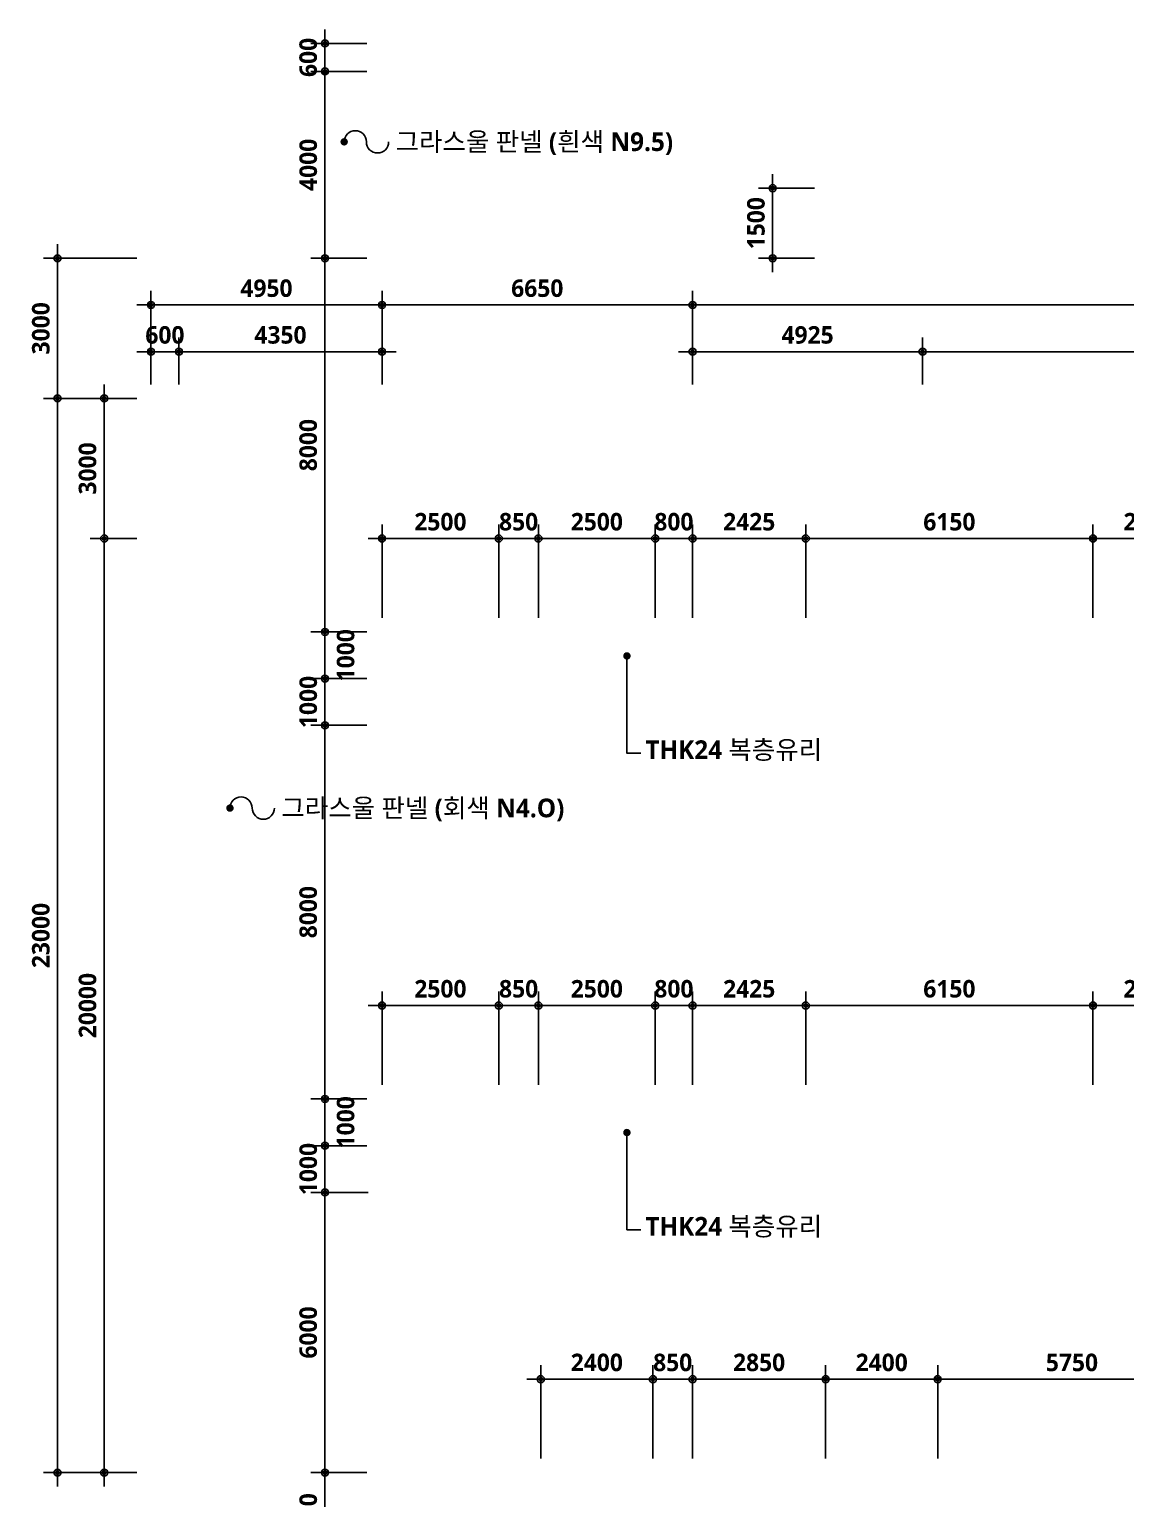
# Model space of a CAD drawing. Header units: millimetres. Extents: x 0 to 190005487, y 0 to 455456909.
# Drawn here: x 33190 to 56667, y 302219 to 333676 of the extents above; entities that cross this region are included whole.
import ezdxf

# ---------------------------------------------------------------- set-up
doc = ezdxf.new("R2010")
doc.units = ezdxf.units.MM
doc.header["$LTSCALE"] = 150
doc.header["$MEASUREMENT"] = 0
doc.header["$PDSIZE"] = -10
doc.layers.get('0').update_dxf_attribs({"linetype": 'CONTINUOUS'})
doc.layers.get('Defpoints').update_dxf_attribs({"color": 153, "linetype": 'CONTINUOUS'})
for name, color, linetype in [('A-ANNO-DIM', 4, 'CONTINUOUS'), ('A-ANNO-LEAD', 4, 'CONTINUOUS'), ('A-ANNO-TEXT1', 7, 'CONTINUOUS')]:
    doc.layers.add(name, color=color, linetype=linetype)
doc.styles.add('2020음성 1차', font='NanumGothicBold.ttf')
doc.styles.add('SH_대대리576', font='NanumGothicBold.ttf')
doc.dimstyles.new('SHP300내부', dxfattribs={"dimscale": 150, "dimtxt": 2.5, "dimasz": 1, "dimexe": 2, "dimexo": 2, "dimgap": 1, "dimtad": 1, "dimdec": 0, "dimzin": 0, "dimdsep": 46, "dimtxsty": 'SH_대대리576', "dimblk": 'DIMDOT', "dimcen": 0.09, "dimclrd": 256, "dimclre": 256, "dimclrt": 3, "dimadec": 0, "dimazin": 1, "dimtfac": 1, "dimtdec": 0, "dimtix": 1, "dimtmove": 2, "dimatfit": 0, "dimldrblk": 'DIMDOT', "dimfxl": 1, "dimtolj": 1, "dimtzin": 0, "dimlwd": -1, "dimlwe": -1, "dimarcsym": 0})

# ---------------------------------------------------------------- blocks, each defined once
blk = doc.blocks.new('DIMDOT')
at = {"color": 0}
blk.add_line((-2, 0), (2, 0), dxfattribs=at)
for radius in [0.5, 0.25]:
    blk.add_circle((0, 0), radius, dxfattribs=at)
blk = doc.blocks.new('*D4663')
at = {"layer": 'A-ANNO-DIM'}
for p, q in [((40420, 320776), (39220, 320776)), ((39520, 320626), (39520, 319926)), ((40420, 319776), (39220, 319776))]:
    blk.add_line(p, q, dxfattribs=at)
at = {"layer": 'Defpoints', "color": 0}
for p in [(40720, 320776), (39520, 319776), (40720, 319776)]:
    blk.add_point(p, dxfattribs=at)
at = {"layer": 'A-ANNO-DIM', "linetype": 'ByBlock', "xscale": 150, "yscale": 150, "zscale": 150}
for p, rotation in [((39520, 320776), 90), ((39520, 319776), 270)]:
    blk.add_blockref('DIMDOT', p, dxfattribs=dict(at, rotation=rotation))
at = {"layer": 'A-ANNO-DIM', "color": 3, "insert": (39964, 320276), "char_height": 375, "attachment_point": 5, "rotation": 90, "style": 'SH_대대리576'}
blk.add_mtext('\\A1;1000', dxfattribs=at)
blk = doc.blocks.new('*D4668')
at = {"layer": 'A-ANNO-DIM'}
for p, q in [((39520, 319926), (39520, 320076)), ((40420, 319776), (39220, 319776)), ((39520, 318776), (39520, 319776)), ((40420, 318776), (39220, 318776)), ((39520, 318626), (39520, 318476))]:
    blk.add_line(p, q, dxfattribs=at)
at = {"layer": 'Defpoints', "color": 0}
for p in [(39520, 319776), (40720, 319776), (40720, 318776)]:
    blk.add_point(p, dxfattribs=at)
at = {"layer": 'A-ANNO-DIM', "linetype": 'ByBlock', "xscale": 150, "yscale": 150, "zscale": 150}
for p, rotation in [((39520, 319776), 270), ((39520, 318776), 90)]:
    blk.add_blockref('DIMDOT', p, dxfattribs=dict(at, rotation=rotation))
at = {"layer": 'A-ANNO-DIM', "color": 3, "insert": (39164, 319276), "char_height": 375, "attachment_point": 5, "rotation": 90, "style": 'SH_대대리576'}
blk.add_mtext('\\A1;1000', dxfattribs=at)
blk = doc.blocks.new('*D4669')
at = {"layer": 'A-ANNO-DIM'}
for p, q in [((40420, 318776), (39220, 318776)), ((39520, 318626), (39520, 310926)), ((40420, 310776), (39220, 310776))]:
    blk.add_line(p, q, dxfattribs=at)
at = {"layer": 'Defpoints', "color": 0}
for p in [(40720, 318776), (39520, 310776), (40720, 310776)]:
    blk.add_point(p, dxfattribs=at)
at = {"layer": 'A-ANNO-DIM', "linetype": 'ByBlock', "xscale": 150, "yscale": 150, "zscale": 150}
for p, rotation in [((39520, 318776), 90), ((39520, 310776), 270)]:
    blk.add_blockref('DIMDOT', p, dxfattribs=dict(at, rotation=rotation))
at = {"layer": 'A-ANNO-DIM', "color": 3, "insert": (39163, 314776), "char_height": 375, "attachment_point": 5, "rotation": 90, "style": 'SH_대대리576'}
blk.add_mtext('\\A1;8000', dxfattribs=at)
blk = doc.blocks.new('*D4670')
at = {"layer": 'A-ANNO-DIM'}
for p, q in [((40420, 310776), (39220, 310776)), ((39520, 309926), (39520, 310626)), ((40420, 309776), (39220, 309776))]:
    blk.add_line(p, q, dxfattribs=at)
at = {"layer": 'Defpoints', "color": 0}
for p in [(39520, 310776), (40720, 310776), (40720, 309776)]:
    blk.add_point(p, dxfattribs=at)
at = {"layer": 'A-ANNO-DIM', "linetype": 'ByBlock', "xscale": 150, "yscale": 150, "zscale": 150}
for p, rotation in [((39520, 310776), 90), ((39520, 309776), 270)]:
    blk.add_blockref('DIMDOT', p, dxfattribs=dict(at, rotation=rotation))
at = {"layer": 'A-ANNO-DIM', "color": 3, "insert": (39964, 310276), "char_height": 375, "attachment_point": 5, "rotation": 90, "style": 'SH_대대리576'}
blk.add_mtext('\\A1;1000', dxfattribs=at)
blk = doc.blocks.new('*D4671')
at = {"layer": 'A-ANNO-DIM'}
for p, q in [((40443, 308776), (39220, 308776)), ((39520, 308626), (39520, 302926)), ((40420, 302776), (39220, 302776))]:
    blk.add_line(p, q, dxfattribs=at)
at = {"layer": 'Defpoints', "color": 0}
for p in [(40743, 308776), (39520, 302776), (40720, 302776)]:
    blk.add_point(p, dxfattribs=at)
at = {"layer": 'A-ANNO-DIM', "linetype": 'ByBlock', "xscale": 150, "yscale": 150, "zscale": 150}
for p, rotation in [((39520, 308776), 90), ((39520, 302776), 270)]:
    blk.add_blockref('DIMDOT', p, dxfattribs=dict(at, rotation=rotation))
at = {"layer": 'A-ANNO-DIM', "color": 3, "insert": (39163, 305776), "char_height": 375, "attachment_point": 5, "rotation": 90, "style": 'SH_대대리576'}
blk.add_mtext('\\A1;6000', dxfattribs=at)
blk = doc.blocks.new('*D4674')
at = {"layer": 'A-ANNO-DIM'}
for p, q in [((40420, 302776), (39220, 302776)), ((39520, 300926), (39520, 302626)), ((40420, 300776), (39220, 300776))]:
    blk.add_line(p, q, dxfattribs=at)
at = {"layer": 'Defpoints', "color": 0}
for p in [(39520, 302776), (40720, 302776), (40720, 300776)]:
    blk.add_point(p, dxfattribs=at)
at = {"layer": 'A-ANNO-DIM', "linetype": 'ByBlock', "xscale": 150, "yscale": 150, "zscale": 150}
for p, rotation in [((39520, 302776), 90), ((39520, 300776), 270)]:
    blk.add_blockref('DIMDOT', p, dxfattribs=dict(at, rotation=rotation))
at = {"layer": 'A-ANNO-DIM', "color": 3, "insert": (39164, 301776), "char_height": 375, "attachment_point": 5, "rotation": 90, "style": 'SH_대대리576'}
blk.add_mtext('\\A1;2000', dxfattribs=at)
blk = doc.blocks.new('*D4680')
at = {"layer": 'A-ANNO-DIM'}
for p, q in [((40420, 328776), (39220, 328776)), ((39520, 320926), (39520, 328626)), ((40420, 320776), (39220, 320776))]:
    blk.add_line(p, q, dxfattribs=at)
at = {"layer": 'Defpoints', "color": 0}
for p in [(39520, 328776), (40720, 328776), (40720, 320776)]:
    blk.add_point(p, dxfattribs=at)
at = {"layer": 'A-ANNO-DIM', "linetype": 'ByBlock', "xscale": 150, "yscale": 150, "zscale": 150}
for p, rotation in [((39520, 328776), 90), ((39520, 320776), 270)]:
    blk.add_blockref('DIMDOT', p, dxfattribs=dict(at, rotation=rotation))
at = {"layer": 'A-ANNO-DIM', "color": 3, "insert": (39163, 324776), "char_height": 375, "attachment_point": 5, "rotation": 90, "style": 'SH_대대리576'}
blk.add_mtext('\\A1;8000', dxfattribs=at)
blk = doc.blocks.new('*D4681')
at = {"layer": 'A-ANNO-DIM'}
for p, q in [((40743, 321076), (40743, 323076)), ((43243, 321076), (43243, 323076)), ((40893, 322776), (43093, 322776))]:
    blk.add_line(p, q, dxfattribs=at)
at = {"layer": 'Defpoints', "color": 0}
for p in [(43243, 322776), (40743, 320776), (43243, 320776)]:
    blk.add_point(p, dxfattribs=at)
at = {"layer": 'A-ANNO-DIM', "linetype": 'ByBlock', "xscale": 150, "yscale": 150, "zscale": 150, "rotation": 180}
blk.add_blockref('DIMDOT', (40743, 322776), dxfattribs=at)
at = {"layer": 'A-ANNO-DIM', "linetype": 'ByBlock', "xscale": 150, "yscale": 150, "zscale": 150}
blk.add_blockref('DIMDOT', (43243, 322776), dxfattribs=at)
at = {"layer": 'A-ANNO-DIM', "color": 3, "insert": (41993, 323133), "char_height": 375, "attachment_point": 5, "style": 'SH_대대리576'}
blk.add_mtext('\\A1;2500', dxfattribs=at)
blk = doc.blocks.new('*D4686')
at = {"layer": 'A-ANNO-DIM'}
for p, q in [((55968, 321076), (55968, 323076)), ((58393, 321076), (58393, 323076)), ((58243, 322776), (56118, 322776))]:
    blk.add_line(p, q, dxfattribs=at)
at = {"layer": 'Defpoints', "color": 0}
for p in [(55968, 322776), (55968, 320776), (58393, 320776)]:
    blk.add_point(p, dxfattribs=at)
at = {"layer": 'A-ANNO-DIM', "linetype": 'ByBlock', "xscale": 150, "yscale": 150, "zscale": 150, "rotation": 180}
blk.add_blockref('DIMDOT', (55968, 322776), dxfattribs=at)
at = {"layer": 'A-ANNO-DIM', "linetype": 'ByBlock', "xscale": 150, "yscale": 150, "zscale": 150}
blk.add_blockref('DIMDOT', (58393, 322776), dxfattribs=at)
at = {"layer": 'A-ANNO-DIM', "color": 3, "insert": (57181, 323133), "char_height": 375, "attachment_point": 5, "style": 'SH_대대리576'}
blk.add_mtext('\\A1;2425', dxfattribs=at)
blk = doc.blocks.new('*D4713')
at = {"layer": 'A-ANNO-DIM'}
for p, q in [((43243, 321076), (43243, 323076)), ((44093, 321076), (44093, 323076)), ((43093, 322776), (42943, 322776)), ((44093, 322776), (43243, 322776)), ((44243, 322776), (44393, 322776))]:
    blk.add_line(p, q, dxfattribs=at)
at = {"layer": 'Defpoints', "color": 0}
for p in [(43243, 322776), (43243, 320776), (44093, 320776)]:
    blk.add_point(p, dxfattribs=at)
at = {"layer": 'A-ANNO-DIM', "linetype": 'ByBlock', "xscale": 150, "yscale": 150, "zscale": 150}
blk.add_blockref('DIMDOT', (43243, 322776), dxfattribs=at)
at = {"layer": 'A-ANNO-DIM', "linetype": 'ByBlock', "xscale": 150, "yscale": 150, "zscale": 150, "rotation": 180}
blk.add_blockref('DIMDOT', (44093, 322776), dxfattribs=at)
at = {"layer": 'A-ANNO-DIM', "color": 3, "insert": (43668, 323133), "char_height": 375, "attachment_point": 5, "style": 'SH_대대리576'}
blk.add_mtext('\\A1;850', dxfattribs=at)
blk = doc.blocks.new('*D4714')
at = {"layer": 'A-ANNO-DIM'}
for p, q in [((44093, 321076), (44093, 323076)), ((46593, 321076), (46593, 323076)), ((44243, 322776), (46443, 322776))]:
    blk.add_line(p, q, dxfattribs=at)
at = {"layer": 'Defpoints', "color": 0}
for p in [(46593, 322776), (44093, 320776), (46593, 320776)]:
    blk.add_point(p, dxfattribs=at)
at = {"layer": 'A-ANNO-DIM', "linetype": 'ByBlock', "xscale": 150, "yscale": 150, "zscale": 150, "rotation": 180}
blk.add_blockref('DIMDOT', (44093, 322776), dxfattribs=at)
at = {"layer": 'A-ANNO-DIM', "linetype": 'ByBlock', "xscale": 150, "yscale": 150, "zscale": 150}
blk.add_blockref('DIMDOT', (46593, 322776), dxfattribs=at)
at = {"layer": 'A-ANNO-DIM', "color": 3, "insert": (45343, 323133), "char_height": 375, "attachment_point": 5, "style": 'SH_대대리576'}
blk.add_mtext('\\A1;2500', dxfattribs=at)
blk = doc.blocks.new('*D4715')
at = {"layer": 'A-ANNO-DIM'}
for p, q in [((46593, 321076), (46593, 323076)), ((47393, 321076), (47393, 323076)), ((46443, 322776), (46293, 322776)), ((47393, 322776), (46593, 322776)), ((47543, 322776), (47693, 322776))]:
    blk.add_line(p, q, dxfattribs=at)
at = {"layer": 'Defpoints', "color": 0}
for p in [(46593, 322776), (46593, 320776), (47393, 320776)]:
    blk.add_point(p, dxfattribs=at)
at = {"layer": 'A-ANNO-DIM', "linetype": 'ByBlock', "xscale": 150, "yscale": 150, "zscale": 150}
blk.add_blockref('DIMDOT', (46593, 322776), dxfattribs=at)
at = {"layer": 'A-ANNO-DIM', "linetype": 'ByBlock', "xscale": 150, "yscale": 150, "zscale": 150, "rotation": 180}
blk.add_blockref('DIMDOT', (47393, 322776), dxfattribs=at)
at = {"layer": 'A-ANNO-DIM', "color": 3, "insert": (46993, 323133), "char_height": 375, "attachment_point": 5, "style": 'SH_대대리576'}
blk.add_mtext('\\A1;800', dxfattribs=at)
blk = doc.blocks.new('*D4716')
at = {"layer": 'A-ANNO-DIM'}
for p, q in [((49818, 321076), (49818, 323076)), ((55968, 321076), (55968, 323076)), ((49968, 322776), (55818, 322776))]:
    blk.add_line(p, q, dxfattribs=at)
at = {"layer": 'Defpoints', "color": 0}
for p in [(55968, 322776), (49818, 320776), (55968, 320776)]:
    blk.add_point(p, dxfattribs=at)
at = {"layer": 'A-ANNO-DIM', "linetype": 'ByBlock', "xscale": 150, "yscale": 150, "zscale": 150, "rotation": 180}
blk.add_blockref('DIMDOT', (49818, 322776), dxfattribs=at)
at = {"layer": 'A-ANNO-DIM', "linetype": 'ByBlock', "xscale": 150, "yscale": 150, "zscale": 150}
blk.add_blockref('DIMDOT', (55968, 322776), dxfattribs=at)
at = {"layer": 'A-ANNO-DIM', "color": 3, "insert": (52893, 323133), "char_height": 375, "attachment_point": 5, "style": 'SH_대대리576'}
blk.add_mtext('\\A1;6150', dxfattribs=at)
blk = doc.blocks.new('*D4717')
at = {"layer": 'A-ANNO-DIM'}
for p, q in [((47393, 321076), (47393, 323076)), ((49818, 321076), (49818, 323076)), ((47543, 322776), (49668, 322776))]:
    blk.add_line(p, q, dxfattribs=at)
at = {"layer": 'Defpoints', "color": 0}
for p in [(49818, 322776), (47393, 320776), (49818, 320776)]:
    blk.add_point(p, dxfattribs=at)
at = {"layer": 'A-ANNO-DIM', "linetype": 'ByBlock', "xscale": 150, "yscale": 150, "zscale": 150, "rotation": 180}
blk.add_blockref('DIMDOT', (47393, 322776), dxfattribs=at)
at = {"layer": 'A-ANNO-DIM', "linetype": 'ByBlock', "xscale": 150, "yscale": 150, "zscale": 150}
blk.add_blockref('DIMDOT', (49818, 322776), dxfattribs=at)
at = {"layer": 'A-ANNO-DIM', "color": 3, "insert": (48606, 323133), "char_height": 375, "attachment_point": 5, "style": 'SH_대대리576'}
blk.add_mtext('\\A1;2425', dxfattribs=at)
blk = doc.blocks.new('*D4760')
at = {"layer": 'A-ANNO-DIM'}
for p, q in [((40743, 311076), (40743, 313076)), ((43243, 311076), (43243, 313076)), ((40893, 312776), (43093, 312776))]:
    blk.add_line(p, q, dxfattribs=at)
at = {"layer": 'Defpoints', "color": 0}
for p in [(43243, 312776), (40743, 310776), (43243, 310776)]:
    blk.add_point(p, dxfattribs=at)
at = {"layer": 'A-ANNO-DIM', "linetype": 'ByBlock', "xscale": 150, "yscale": 150, "zscale": 150, "rotation": 180}
blk.add_blockref('DIMDOT', (40743, 312776), dxfattribs=at)
at = {"layer": 'A-ANNO-DIM', "linetype": 'ByBlock', "xscale": 150, "yscale": 150, "zscale": 150}
blk.add_blockref('DIMDOT', (43243, 312776), dxfattribs=at)
at = {"layer": 'A-ANNO-DIM', "color": 3, "insert": (41993, 313133), "char_height": 375, "attachment_point": 5, "style": 'SH_대대리576'}
blk.add_mtext('\\A1;2500', dxfattribs=at)
blk = doc.blocks.new('*D4763')
at = {"layer": 'A-ANNO-DIM'}
for p, q in [((43243, 311076), (43243, 313076)), ((44093, 311076), (44093, 313076)), ((43093, 312776), (42943, 312776)), ((44093, 312776), (43243, 312776)), ((44243, 312776), (44393, 312776))]:
    blk.add_line(p, q, dxfattribs=at)
at = {"layer": 'Defpoints', "color": 0}
for p in [(43243, 312776), (43243, 310776), (44093, 310776)]:
    blk.add_point(p, dxfattribs=at)
at = {"layer": 'A-ANNO-DIM', "linetype": 'ByBlock', "xscale": 150, "yscale": 150, "zscale": 150}
blk.add_blockref('DIMDOT', (43243, 312776), dxfattribs=at)
at = {"layer": 'A-ANNO-DIM', "linetype": 'ByBlock', "xscale": 150, "yscale": 150, "zscale": 150, "rotation": 180}
blk.add_blockref('DIMDOT', (44093, 312776), dxfattribs=at)
at = {"layer": 'A-ANNO-DIM', "color": 3, "insert": (43668, 313133), "char_height": 375, "attachment_point": 5, "style": 'SH_대대리576'}
blk.add_mtext('\\A1;850', dxfattribs=at)
blk = doc.blocks.new('*D4765')
at = {"layer": 'A-ANNO-DIM'}
for p, q in [((44093, 311076), (44093, 313076)), ((46593, 311076), (46593, 313076)), ((44243, 312776), (46443, 312776))]:
    blk.add_line(p, q, dxfattribs=at)
at = {"layer": 'Defpoints', "color": 0}
for p in [(46593, 312776), (44093, 310776), (46593, 310776)]:
    blk.add_point(p, dxfattribs=at)
at = {"layer": 'A-ANNO-DIM', "linetype": 'ByBlock', "xscale": 150, "yscale": 150, "zscale": 150, "rotation": 180}
blk.add_blockref('DIMDOT', (44093, 312776), dxfattribs=at)
at = {"layer": 'A-ANNO-DIM', "linetype": 'ByBlock', "xscale": 150, "yscale": 150, "zscale": 150}
blk.add_blockref('DIMDOT', (46593, 312776), dxfattribs=at)
at = {"layer": 'A-ANNO-DIM', "color": 3, "insert": (45343, 313133), "char_height": 375, "attachment_point": 5, "style": 'SH_대대리576'}
blk.add_mtext('\\A1;2500', dxfattribs=at)
blk = doc.blocks.new('*D4766')
at = {"layer": 'A-ANNO-DIM'}
for p, q in [((46593, 311076), (46593, 313076)), ((47393, 311076), (47393, 313076)), ((46443, 312776), (46293, 312776)), ((47393, 312776), (46593, 312776)), ((47543, 312776), (47693, 312776))]:
    blk.add_line(p, q, dxfattribs=at)
at = {"layer": 'Defpoints', "color": 0}
for p in [(46593, 312776), (46593, 310776), (47393, 310776)]:
    blk.add_point(p, dxfattribs=at)
at = {"layer": 'A-ANNO-DIM', "linetype": 'ByBlock', "xscale": 150, "yscale": 150, "zscale": 150}
blk.add_blockref('DIMDOT', (46593, 312776), dxfattribs=at)
at = {"layer": 'A-ANNO-DIM', "linetype": 'ByBlock', "xscale": 150, "yscale": 150, "zscale": 150, "rotation": 180}
blk.add_blockref('DIMDOT', (47393, 312776), dxfattribs=at)
at = {"layer": 'A-ANNO-DIM', "color": 3, "insert": (46993, 313133), "char_height": 375, "attachment_point": 5, "style": 'SH_대대리576'}
blk.add_mtext('\\A1;800', dxfattribs=at)
blk = doc.blocks.new('*D4767')
at = {"layer": 'A-ANNO-DIM'}
for p, q in [((47393, 311076), (47393, 313076)), ((49818, 311076), (49818, 313076)), ((47543, 312776), (49668, 312776))]:
    blk.add_line(p, q, dxfattribs=at)
at = {"layer": 'Defpoints', "color": 0}
for p in [(49818, 312776), (47393, 310776), (49818, 310776)]:
    blk.add_point(p, dxfattribs=at)
at = {"layer": 'A-ANNO-DIM', "linetype": 'ByBlock', "xscale": 150, "yscale": 150, "zscale": 150, "rotation": 180}
blk.add_blockref('DIMDOT', (47393, 312776), dxfattribs=at)
at = {"layer": 'A-ANNO-DIM', "linetype": 'ByBlock', "xscale": 150, "yscale": 150, "zscale": 150}
blk.add_blockref('DIMDOT', (49818, 312776), dxfattribs=at)
at = {"layer": 'A-ANNO-DIM', "color": 3, "insert": (48606, 313133), "char_height": 375, "attachment_point": 5, "style": 'SH_대대리576'}
blk.add_mtext('\\A1;2425', dxfattribs=at)
blk = doc.blocks.new('*D4768')
at = {"layer": 'A-ANNO-DIM'}
for p, q in [((49818, 311076), (49818, 313076)), ((55968, 311076), (55968, 313076)), ((55818, 312776), (49968, 312776))]:
    blk.add_line(p, q, dxfattribs=at)
at = {"layer": 'Defpoints', "color": 0}
for p in [(49818, 312776), (49818, 310776), (55968, 310776)]:
    blk.add_point(p, dxfattribs=at)
at = {"layer": 'A-ANNO-DIM', "linetype": 'ByBlock', "xscale": 150, "yscale": 150, "zscale": 150, "rotation": 180}
blk.add_blockref('DIMDOT', (49818, 312776), dxfattribs=at)
at = {"layer": 'A-ANNO-DIM', "linetype": 'ByBlock', "xscale": 150, "yscale": 150, "zscale": 150}
blk.add_blockref('DIMDOT', (55968, 312776), dxfattribs=at)
at = {"layer": 'A-ANNO-DIM', "color": 3, "insert": (52893, 313133), "char_height": 375, "attachment_point": 5, "style": 'SH_대대리576'}
blk.add_mtext('\\A1;6150', dxfattribs=at)
blk = doc.blocks.new('*D4769')
at = {"layer": 'A-ANNO-DIM'}
for p, q in [((55968, 311076), (55968, 313076)), ((58393, 311076), (58393, 313076)), ((56118, 312776), (58243, 312776))]:
    blk.add_line(p, q, dxfattribs=at)
at = {"layer": 'Defpoints', "color": 0}
for p in [(58393, 312776), (55968, 310776), (58393, 310776)]:
    blk.add_point(p, dxfattribs=at)
at = {"layer": 'A-ANNO-DIM', "linetype": 'ByBlock', "xscale": 150, "yscale": 150, "zscale": 150, "rotation": 180}
blk.add_blockref('DIMDOT', (55968, 312776), dxfattribs=at)
at = {"layer": 'A-ANNO-DIM', "linetype": 'ByBlock', "xscale": 150, "yscale": 150, "zscale": 150}
blk.add_blockref('DIMDOT', (58393, 312776), dxfattribs=at)
at = {"layer": 'A-ANNO-DIM', "color": 3, "insert": (57181, 313133), "char_height": 375, "attachment_point": 5, "style": 'SH_대대리576'}
blk.add_mtext('\\A1;2425', dxfattribs=at)
blk = doc.blocks.new('*D4786')
at = {"layer": 'A-ANNO-DIM'}
for p, q in [((44143, 303076), (44143, 305076)), ((46543, 303076), (46543, 305076)), ((44293, 304776), (46393, 304776))]:
    blk.add_line(p, q, dxfattribs=at)
at = {"layer": 'Defpoints', "color": 0}
for p in [(46543, 304776), (44143, 302776), (46543, 302776)]:
    blk.add_point(p, dxfattribs=at)
at = {"layer": 'A-ANNO-DIM', "linetype": 'ByBlock', "xscale": 150, "yscale": 150, "zscale": 150, "rotation": 180}
blk.add_blockref('DIMDOT', (44143, 304776), dxfattribs=at)
at = {"layer": 'A-ANNO-DIM', "linetype": 'ByBlock', "xscale": 150, "yscale": 150, "zscale": 150}
blk.add_blockref('DIMDOT', (46543, 304776), dxfattribs=at)
at = {"layer": 'A-ANNO-DIM', "color": 3, "insert": (45343, 305133), "char_height": 375, "attachment_point": 5, "style": 'SH_대대리576'}
blk.add_mtext('\\A1;2400', dxfattribs=at)
blk = doc.blocks.new('*D4787')
at = {"layer": 'A-ANNO-DIM'}
for p, q in [((46543, 303076), (46543, 305076)), ((47393, 303076), (47393, 305076)), ((46393, 304776), (46243, 304776)), ((47393, 304776), (46543, 304776)), ((47543, 304776), (47693, 304776))]:
    blk.add_line(p, q, dxfattribs=at)
at = {"layer": 'Defpoints', "color": 0}
for p in [(46543, 304776), (46543, 302776), (47393, 302776)]:
    blk.add_point(p, dxfattribs=at)
at = {"layer": 'A-ANNO-DIM', "linetype": 'ByBlock', "xscale": 150, "yscale": 150, "zscale": 150}
blk.add_blockref('DIMDOT', (46543, 304776), dxfattribs=at)
at = {"layer": 'A-ANNO-DIM', "linetype": 'ByBlock', "xscale": 150, "yscale": 150, "zscale": 150, "rotation": 180}
blk.add_blockref('DIMDOT', (47393, 304776), dxfattribs=at)
at = {"layer": 'A-ANNO-DIM', "color": 3, "insert": (46968, 305133), "char_height": 375, "attachment_point": 5, "style": 'SH_대대리576'}
blk.add_mtext('\\A1;850', dxfattribs=at)
blk = doc.blocks.new('*D4788')
at = {"layer": 'A-ANNO-DIM'}
for p, q in [((47393, 303076), (47393, 305076)), ((50243, 303076), (50243, 305076)), ((47543, 304776), (50093, 304776))]:
    blk.add_line(p, q, dxfattribs=at)
at = {"layer": 'Defpoints', "color": 0}
for p in [(50243, 304776), (47393, 302776), (50243, 302776)]:
    blk.add_point(p, dxfattribs=at)
at = {"layer": 'A-ANNO-DIM', "linetype": 'ByBlock', "xscale": 150, "yscale": 150, "zscale": 150, "rotation": 180}
blk.add_blockref('DIMDOT', (47393, 304776), dxfattribs=at)
at = {"layer": 'A-ANNO-DIM', "linetype": 'ByBlock', "xscale": 150, "yscale": 150, "zscale": 150}
blk.add_blockref('DIMDOT', (50243, 304776), dxfattribs=at)
at = {"layer": 'A-ANNO-DIM', "color": 3, "insert": (48818, 305133), "char_height": 375, "attachment_point": 5, "style": 'SH_대대리576'}
blk.add_mtext('\\A1;2850', dxfattribs=at)
blk = doc.blocks.new('*D4789')
at = {"layer": 'A-ANNO-DIM'}
for p, q in [((50243, 303076), (50243, 305076)), ((52643, 303076), (52643, 305076)), ((52493, 304776), (50393, 304776))]:
    blk.add_line(p, q, dxfattribs=at)
at = {"layer": 'Defpoints', "color": 0}
for p in [(50243, 304776), (50243, 302776), (52643, 302776)]:
    blk.add_point(p, dxfattribs=at)
at = {"layer": 'A-ANNO-DIM', "linetype": 'ByBlock', "xscale": 150, "yscale": 150, "zscale": 150, "rotation": 180}
blk.add_blockref('DIMDOT', (50243, 304776), dxfattribs=at)
at = {"layer": 'A-ANNO-DIM', "linetype": 'ByBlock', "xscale": 150, "yscale": 150, "zscale": 150}
blk.add_blockref('DIMDOT', (52643, 304776), dxfattribs=at)
at = {"layer": 'A-ANNO-DIM', "color": 3, "insert": (51443, 305133), "char_height": 375, "attachment_point": 5, "style": 'SH_대대리576'}
blk.add_mtext('\\A1;2400', dxfattribs=at)
blk = doc.blocks.new('*D4790')
at = {"layer": 'A-ANNO-DIM'}
for p, q in [((52643, 303076), (52643, 305076)), ((58393, 303076), (58393, 305076)), ((52793, 304776), (58243, 304776))]:
    blk.add_line(p, q, dxfattribs=at)
at = {"layer": 'Defpoints', "color": 0}
for p in [(58393, 304776), (52643, 302776), (58393, 302776)]:
    blk.add_point(p, dxfattribs=at)
at = {"layer": 'A-ANNO-DIM', "linetype": 'ByBlock', "xscale": 150, "yscale": 150, "zscale": 150, "rotation": 180}
blk.add_blockref('DIMDOT', (52643, 304776), dxfattribs=at)
at = {"layer": 'A-ANNO-DIM', "linetype": 'ByBlock', "xscale": 150, "yscale": 150, "zscale": 150}
blk.add_blockref('DIMDOT', (58393, 304776), dxfattribs=at)
at = {"layer": 'A-ANNO-DIM', "color": 3, "insert": (55518, 305133), "char_height": 375, "attachment_point": 5, "style": 'SH_대대리576'}
blk.add_mtext('\\A1;5750', dxfattribs=at)
blk = doc.blocks.new('*D4792')
at = {"layer": 'A-ANNO-DIM'}
for p, q in [((35793, 326076), (35793, 328076)), ((40743, 326076), (40743, 328076)), ((40593, 327776), (35943, 327776))]:
    blk.add_line(p, q, dxfattribs=at)
at = {"layer": 'Defpoints', "color": 0}
for p in [(35793, 327776), (35793, 325776), (40743, 325776)]:
    blk.add_point(p, dxfattribs=at)
at = {"layer": 'A-ANNO-DIM', "linetype": 'ByBlock', "xscale": 150, "yscale": 150, "zscale": 150, "rotation": 180}
blk.add_blockref('DIMDOT', (35793, 327776), dxfattribs=at)
at = {"layer": 'A-ANNO-DIM', "linetype": 'ByBlock', "xscale": 150, "yscale": 150, "zscale": 150}
blk.add_blockref('DIMDOT', (40743, 327776), dxfattribs=at)
at = {"layer": 'A-ANNO-DIM', "color": 3, "insert": (38268, 328133), "char_height": 375, "attachment_point": 5, "style": 'SH_대대리576'}
blk.add_mtext('\\A1;4950', dxfattribs=at)
blk = doc.blocks.new('*D4793')
at = {"layer": 'A-ANNO-DIM'}
for p, q in [((40743, 326076), (40743, 328076)), ((47393, 326076), (47393, 328076)), ((40893, 327776), (47243, 327776))]:
    blk.add_line(p, q, dxfattribs=at)
at = {"layer": 'Defpoints', "color": 0}
for p in [(47393, 327776), (40743, 325776), (47393, 325776)]:
    blk.add_point(p, dxfattribs=at)
at = {"layer": 'A-ANNO-DIM', "linetype": 'ByBlock', "xscale": 150, "yscale": 150, "zscale": 150, "rotation": 180}
blk.add_blockref('DIMDOT', (40743, 327776), dxfattribs=at)
at = {"layer": 'A-ANNO-DIM', "linetype": 'ByBlock', "xscale": 150, "yscale": 150, "zscale": 150}
blk.add_blockref('DIMDOT', (47393, 327776), dxfattribs=at)
at = {"layer": 'A-ANNO-DIM', "color": 3, "insert": (44068, 328133), "char_height": 375, "attachment_point": 5, "style": 'SH_대대리576'}
blk.add_mtext('\\A1;6650', dxfattribs=at)
blk = doc.blocks.new('*D4794')
at = {"layer": 'A-ANNO-DIM'}
for p, q in [((47393, 326076), (47393, 328076)), ((75468, 326076), (75468, 328076)), ((75318, 327776), (47543, 327776))]:
    blk.add_line(p, q, dxfattribs=at)
at = {"layer": 'Defpoints', "color": 0}
for p in [(47393, 327776), (47393, 325776), (75468, 325776)]:
    blk.add_point(p, dxfattribs=at)
at = {"layer": 'A-ANNO-DIM', "linetype": 'ByBlock', "xscale": 150, "yscale": 150, "zscale": 150, "rotation": 180}
blk.add_blockref('DIMDOT', (47393, 327776), dxfattribs=at)
at = {"layer": 'A-ANNO-DIM', "linetype": 'ByBlock', "xscale": 150, "yscale": 150, "zscale": 150}
blk.add_blockref('DIMDOT', (75468, 327776), dxfattribs=at)
at = {"layer": 'A-ANNO-DIM', "color": 3, "insert": (61431, 328133), "char_height": 375, "attachment_point": 5, "style": 'SH_대대리576'}
blk.add_mtext('\\A1;28075', dxfattribs=at)
blk = doc.blocks.new('*D4798')
at = {"layer": 'A-ANNO-DIM'}
for p, q in [((35493, 325776), (33493, 325776)), ((33793, 325626), (33793, 302926)), ((35493, 302776), (33493, 302776))]:
    blk.add_line(p, q, dxfattribs=at)
at = {"layer": 'Defpoints', "color": 0}
for p in [(35793, 325776), (33793, 302776), (35793, 302776)]:
    blk.add_point(p, dxfattribs=at)
at = {"layer": 'A-ANNO-DIM', "linetype": 'ByBlock', "xscale": 150, "yscale": 150, "zscale": 150}
for p, rotation in [((33793, 325776), 89.99999999999999), ((33793, 302776), 270)]:
    blk.add_blockref('DIMDOT', p, dxfattribs=dict(at, rotation=rotation))
at = {"layer": 'A-ANNO-DIM', "color": 3, "insert": (33437, 314276), "char_height": 375, "attachment_point": 5, "rotation": 90, "style": 'SH_대대리576'}
blk.add_mtext('\\A1;23000', dxfattribs=at)
blk = doc.blocks.new('*D4799')
at = {"layer": 'A-ANNO-DIM'}
for p, q in [((35493, 328776), (33493, 328776)), ((33793, 325926), (33793, 328626)), ((35493, 325776), (33493, 325776))]:
    blk.add_line(p, q, dxfattribs=at)
at = {"layer": 'Defpoints', "color": 0}
for p in [(33793, 328776), (35793, 328776), (35793, 325776)]:
    blk.add_point(p, dxfattribs=at)
at = {"layer": 'A-ANNO-DIM', "linetype": 'ByBlock', "xscale": 150, "yscale": 150, "zscale": 150}
for p, rotation in [((33793, 328776), 90), ((33793, 325776), 270)]:
    blk.add_blockref('DIMDOT', p, dxfattribs=dict(at, rotation=rotation))
at = {"layer": 'A-ANNO-DIM', "color": 3, "insert": (33437, 327276), "char_height": 375, "attachment_point": 5, "rotation": 90, "style": 'SH_대대리576'}
blk.add_mtext('\\A1;3000', dxfattribs=at)
blk = doc.blocks.new('*D4800')
at = {"layer": 'A-ANNO-DIM'}
for p, q in [((35793, 326076), (35793, 327076)), ((36393, 326076), (36393, 327076)), ((35643, 326776), (35493, 326776)), ((36393, 326776), (35793, 326776)), ((36543, 326776), (36693, 326776))]:
    blk.add_line(p, q, dxfattribs=at)
at = {"layer": 'Defpoints', "color": 0}
for p in [(35793, 326776), (35793, 325776), (36393, 325776)]:
    blk.add_point(p, dxfattribs=at)
at = {"layer": 'A-ANNO-DIM', "linetype": 'ByBlock', "xscale": 150, "yscale": 150, "zscale": 150}
blk.add_blockref('DIMDOT', (35793, 326776), dxfattribs=at)
at = {"layer": 'A-ANNO-DIM', "linetype": 'ByBlock', "xscale": 150, "yscale": 150, "zscale": 150, "rotation": 180}
blk.add_blockref('DIMDOT', (36393, 326776), dxfattribs=at)
at = {"layer": 'A-ANNO-DIM', "color": 3, "insert": (36093, 327133), "char_height": 375, "attachment_point": 5, "style": 'SH_대대리576'}
blk.add_mtext('\\A1;600', dxfattribs=at)
blk = doc.blocks.new('*D4801')
at = {"layer": 'A-ANNO-DIM'}
for p, q in [((36393, 326076), (36393, 327076)), ((40743, 326076), (40743, 327076)), ((36543, 326776), (40593, 326776))]:
    blk.add_line(p, q, dxfattribs=at)
at = {"layer": 'Defpoints', "color": 0}
for p in [(40743, 326776), (36393, 325776), (40743, 325776)]:
    blk.add_point(p, dxfattribs=at)
at = {"layer": 'A-ANNO-DIM', "linetype": 'ByBlock', "xscale": 150, "yscale": 150, "zscale": 150, "rotation": 180}
blk.add_blockref('DIMDOT', (36393, 326776), dxfattribs=at)
at = {"layer": 'A-ANNO-DIM', "linetype": 'ByBlock', "xscale": 150, "yscale": 150, "zscale": 150}
blk.add_blockref('DIMDOT', (40743, 326776), dxfattribs=at)
at = {"layer": 'A-ANNO-DIM', "color": 3, "insert": (38568, 327133), "char_height": 375, "attachment_point": 5, "style": 'SH_대대리576'}
blk.add_mtext('\\A1;4350', dxfattribs=at)
blk = doc.blocks.new('*D4802')
at = {"layer": 'A-ANNO-DIM'}
for p, q in [((47393, 326076), (47393, 327076)), ((52318, 326076), (52318, 327076)), ((47543, 326776), (52168, 326776))]:
    blk.add_line(p, q, dxfattribs=at)
at = {"layer": 'Defpoints', "color": 0}
for p in [(52318, 326776), (47393, 325776), (52318, 325776)]:
    blk.add_point(p, dxfattribs=at)
at = {"layer": 'A-ANNO-DIM', "linetype": 'ByBlock', "xscale": 150, "yscale": 150, "zscale": 150, "rotation": 180}
blk.add_blockref('DIMDOT', (47393, 326776), dxfattribs=at)
at = {"layer": 'A-ANNO-DIM', "linetype": 'ByBlock', "xscale": 150, "yscale": 150, "zscale": 150}
blk.add_blockref('DIMDOT', (52318, 326776), dxfattribs=at)
at = {"layer": 'A-ANNO-DIM', "color": 3, "insert": (49856, 327133), "char_height": 375, "attachment_point": 5, "style": 'SH_대대리576'}
blk.add_mtext('\\A1;4925', dxfattribs=at)
blk = doc.blocks.new('*D4803')
at = {"layer": 'A-ANNO-DIM'}
for p, q in [((52318, 326076), (52318, 327076)), ((69393, 326076), (69393, 327076)), ((69243, 326776), (52468, 326776))]:
    blk.add_line(p, q, dxfattribs=at)
at = {"layer": 'Defpoints', "color": 0}
for p in [(52318, 326776), (52318, 325776), (69393, 325776)]:
    blk.add_point(p, dxfattribs=at)
at = {"layer": 'A-ANNO-DIM', "linetype": 'ByBlock', "xscale": 150, "yscale": 150, "zscale": 150, "rotation": 180}
blk.add_blockref('DIMDOT', (52318, 326776), dxfattribs=at)
at = {"layer": 'A-ANNO-DIM', "linetype": 'ByBlock', "xscale": 150, "yscale": 150, "zscale": 150}
blk.add_blockref('DIMDOT', (69393, 326776), dxfattribs=at)
at = {"layer": 'A-ANNO-DIM', "color": 3, "insert": (60856, 327133), "char_height": 375, "attachment_point": 5, "style": 'SH_대대리576'}
blk.add_mtext('\\A1;17075', dxfattribs=at)
blk = doc.blocks.new('*D4833')
at = {"layer": 'A-ANNO-DIM'}
for p, q in [((35493, 325776), (34493, 325776)), ((34793, 325626), (34793, 322926)), ((35493, 322776), (34493, 322776))]:
    blk.add_line(p, q, dxfattribs=at)
at = {"layer": 'Defpoints', "color": 0}
for p in [(35793, 325776), (34793, 322776), (35793, 322776)]:
    blk.add_point(p, dxfattribs=at)
at = {"layer": 'A-ANNO-DIM', "linetype": 'ByBlock', "xscale": 150, "yscale": 150, "zscale": 150}
for p, rotation in [((34793, 325776), 90), ((34793, 322776), 270)]:
    blk.add_blockref('DIMDOT', p, dxfattribs=dict(at, rotation=rotation))
at = {"layer": 'A-ANNO-DIM', "color": 3, "insert": (34437, 324276), "char_height": 375, "attachment_point": 5, "rotation": 90, "style": 'SH_대대리576'}
blk.add_mtext('\\A1;3000', dxfattribs=at)
blk = doc.blocks.new('*D4860')
at = {"layer": 'A-ANNO-DIM'}
for p, q in [((35493, 322776), (34493, 322776)), ((34793, 302926), (34793, 322626)), ((35493, 302776), (34493, 302776))]:
    blk.add_line(p, q, dxfattribs=at)
at = {"layer": 'Defpoints', "color": 0}
for p in [(34793, 322776), (35793, 322776), (35793, 302776)]:
    blk.add_point(p, dxfattribs=at)
at = {"layer": 'A-ANNO-DIM', "linetype": 'ByBlock', "xscale": 150, "yscale": 150, "zscale": 150}
for p, rotation in [((34793, 322776), 90), ((34793, 302776), 270)]:
    blk.add_blockref('DIMDOT', p, dxfattribs=dict(at, rotation=rotation))
at = {"layer": 'A-ANNO-DIM', "color": 3, "insert": (34437, 312776), "char_height": 375, "attachment_point": 5, "rotation": 90, "style": 'SH_대대리576'}
blk.add_mtext('\\A1;20000', dxfattribs=at)
blk = doc.blocks.new('*D4866')
at = {"layer": 'A-ANNO-DIM'}
for p, q in [((39520, 309926), (39520, 310076)), ((40420, 309776), (39220, 309776)), ((39520, 309776), (39520, 308776)), ((40420, 308776), (39220, 308776)), ((39520, 308626), (39520, 308476))]:
    blk.add_line(p, q, dxfattribs=at)
at = {"layer": 'Defpoints', "color": 0}
for p in [(40720, 309776), (39520, 308776), (40720, 308776)]:
    blk.add_point(p, dxfattribs=at)
at = {"layer": 'A-ANNO-DIM', "linetype": 'ByBlock', "xscale": 150, "yscale": 150, "zscale": 150}
for p, rotation in [((39520, 309776), 270), ((39520, 308776), 90)]:
    blk.add_blockref('DIMDOT', p, dxfattribs=dict(at, rotation=rotation))
at = {"layer": 'A-ANNO-DIM', "color": 3, "insert": (39164, 309276), "char_height": 375, "attachment_point": 5, "rotation": 90, "style": 'SH_대대리576'}
blk.add_mtext('\\A1;1000', dxfattribs=at)
blk = doc.blocks.new('*D4953')
at = {"layer": 'A-ANNO-DIM'}
for p, q in [((40420, 332776), (39220, 332776)), ((39520, 332626), (39520, 328926)), ((40420, 328776), (39220, 328776))]:
    blk.add_line(p, q, dxfattribs=at)
at = {"layer": 'Defpoints', "color": 0}
for p in [(40720, 332776), (39520, 328776), (40720, 328776)]:
    blk.add_point(p, dxfattribs=at)
at = {"layer": 'A-ANNO-DIM', "linetype": 'ByBlock', "xscale": 150, "yscale": 150, "zscale": 150}
for p, rotation in [((39520, 332776), 90), ((39520, 328776), 270)]:
    blk.add_blockref('DIMDOT', p, dxfattribs=dict(at, rotation=rotation))
at = {"layer": 'A-ANNO-DIM', "color": 3, "insert": (39164, 330776), "char_height": 375, "attachment_point": 5, "rotation": 90, "style": 'SH_대대리576'}
blk.add_mtext('\\A1;4000', dxfattribs=at)
blk = doc.blocks.new('*D4954')
at = {"layer": 'A-ANNO-DIM'}
for p, q in [((39520, 333526), (39520, 333676)), ((40420, 333376), (39220, 333376)), ((39520, 332776), (39520, 333376)), ((40420, 332776), (39220, 332776)), ((39520, 332626), (39520, 332476))]:
    blk.add_line(p, q, dxfattribs=at)
at = {"layer": 'Defpoints', "color": 0}
for p in [(39520, 333376), (40720, 333376), (40720, 332776)]:
    blk.add_point(p, dxfattribs=at)
at = {"layer": 'A-ANNO-DIM', "linetype": 'ByBlock', "xscale": 150, "yscale": 150, "zscale": 150}
for p, rotation in [((39520, 333376), 270), ((39520, 332776), 90)]:
    blk.add_blockref('DIMDOT', p, dxfattribs=dict(at, rotation=rotation))
at = {"layer": 'A-ANNO-DIM', "color": 3, "insert": (39163, 333076), "char_height": 375, "attachment_point": 5, "rotation": 90, "style": 'SH_대대리576'}
blk.add_mtext('\\A1;600', dxfattribs=at)
blk = doc.blocks.new('*D4955')
at = {"layer": 'A-ANNO-DIM'}
for p, q in [((50008, 330276), (48808, 330276)), ((49108, 330126), (49108, 328926)), ((50008, 328776), (48808, 328776))]:
    blk.add_line(p, q, dxfattribs=at)
at = {"layer": 'Defpoints', "color": 0}
for p in [(50308, 330276), (49108, 328776), (50308, 328776)]:
    blk.add_point(p, dxfattribs=at)
at = {"layer": 'A-ANNO-DIM', "linetype": 'ByBlock', "xscale": 150, "yscale": 150, "zscale": 150}
for p, rotation in [((49108, 330276), 90), ((49108, 328776), 270)]:
    blk.add_blockref('DIMDOT', p, dxfattribs=dict(at, rotation=rotation))
at = {"layer": 'A-ANNO-DIM', "color": 3, "insert": (48752, 329526), "char_height": 375, "attachment_point": 5, "rotation": 90, "style": 'SH_대대리576'}
blk.add_mtext('\\A1;1500', dxfattribs=at)

msp = doc.modelspace()

# ---------------------------------------------------------------- linework, layer by layer
at = {"layer": 'A-ANNO-LEAD', "const_width": 79.4}
for points in [[(39892.2, 331268.8, 1), (39971.6, 331268.8, 1)], [(45947.9, 320262, 1), (46027.2, 320262, 1)], [(37446.1, 317003.4, 1), (37525.5, 317003.4, 1)], [(45947.9, 310057.3, 1), (46027.2, 310057.3, 1)]]:
    msp.add_lwpolyline(points, format="xyb", close=True, dxfattribs=at)
at = {"layer": 'A-ANNO-LEAD'}
for points in [[(39931.9, 331268.8, -1), (40408.1, 331268.8, 0.4142136), (40646.2, 331030.7, 0.4142136), (40884.3, 331268.8, 0.4142136)], [(37485.8, 317003.4, -1), (37962, 317003.4, 0.4142136), (38200.1, 316765.3, 0.4142136), (38438.2, 317003.4, 0.4142136)]]:
    msp.add_lwpolyline(points, format="xyb", dxfattribs=at)
for points in [[(45987.5, 320262), (45987.5, 318179.5), (46287.5, 318179.5)], [(45987.5, 310057.3), (45987.5, 307974.8), (46287.5, 307974.8)]]:
    msp.add_lwpolyline(points, dxfattribs=at)

# ---------------------------------------------------------------- texts
at = {"layer": 'A-ANNO-TEXT1', "style": '2020음성 1차'}
for s, p in [('그라스울 판넬 (흰색 N9.5)', (41033.2, 331072.3)), ('THK24 복층유리', (46382.8, 318054.4)), ('그라스울 판넬 (회색 N4.O)', (38587.1, 316806.8)), ('THK24 복층유리', (46382.8, 307849.8))]:
    msp.add_text(s, height=400, dxfattribs=at).set_placement(p)

# ---------------------------------------------------------------- dimensions: what is measured, and where the dimension line sits
at = {"layer": 'A-ANNO-DIM'}
for base, p1, p2, angle, picture, middle in [((39519.9, 333376.4), (40719.9, 332776.4), (40719.9, 333376.4), 90, '*D4954', (39163, 333076.4)), ((39519.9, 328776.4), (40719.9, 332776.4), (40719.9, 328776.4), 270, '*D4953', (39164.3, 330776.4)), ((49107.8, 328776.4), (50307.8, 330276.4), (50307.8, 328776.4), 270, '*D4955', (48751.7, 329526.4)), ((33793.4, 328776.4), (35793.4, 325776.4), (35793.4, 328776.4), 90, '*D4799', (33436.5, 327276.4)), ((39519.9, 328776.4), (40719.9, 320776.4), (40719.9, 328776.4), 90, '*D4680', (39163, 324776.4)), ((35793.4, 327776.4), (40743.4, 325776.4), (35793.4, 325776.4), 180, '*D4792', (38268.4, 328133.3)), ((47393.4, 327776.4), (40743.4, 325776.4), (47393.4, 325776.4), 0, '*D4793', (44068.4, 328133.3)), ((47393.4, 327776.4), (75468.4, 325776.4), (47393.4, 325776.4), 180, '*D4794', (61430.9, 328133.3)), ((35793.4, 326776.4), (36393.4, 325776.4), (35793.4, 325776.4), 180, '*D4800', (36093.4, 327133.3)), ((40743.4, 326776.4), (36393.4, 325776.4), (40743.4, 325776.4), 0, '*D4801', (38568.4, 327133.3)), ((52318.4, 326776.4), (47393.4, 325776.4), (52318.4, 325776.4), 0, '*D4802', (49855.9, 327133.3)), ((52318.4, 326776.4), (69393.4, 325776.4), (52318.4, 325776.4), 180, '*D4803', (60855.9, 327132.5)), ((33793.4, 302776.4), (35793.4, 325776.4), (35793.4, 302776.4), 270, '*D4798', (33436.5, 314276.4)), ((34793.4, 322776.4), (35793.4, 325776.4), (35793.4, 322776.4), 270, '*D4833', (34436.5, 324276.4)), ((43243.4, 322776.4), (40743.4, 320776.4), (43243.4, 320776.4), 0, '*D4681', (41993.4, 323133.1)), ((43243.4, 322776.4), (44093.4, 320776.4), (43243.4, 320776.4), 180, '*D4713', (43668.4, 323133.3)), ((46593.4, 322776.4), (44093.4, 320776.4), (46593.4, 320776.4), 0, '*D4714', (45343.4, 323133.1)), ((46593.4, 322776.4), (47393.4, 320776.4), (46593.4, 320776.4), 180, '*D4715', (46993.4, 323133.3)), ((49818.4, 322776.4), (47393.4, 320776.4), (49818.4, 320776.4), 0, '*D4717', (48605.9, 323133.1)), ((55968.4, 322776.4), (49818.4, 320776.4), (55968.4, 320776.4), 0, '*D4716', (52893.4, 323133.3)), ((55968.4, 322776.4), (58393.4, 320776.4), (55968.4, 320776.4), 180, '*D4686', (57180.9, 323133.1)), ((34793.4, 322776.4), (35793.4, 302776.4), (35793.4, 322776.4), 90, '*D4860', (34437.3, 312776.4)), ((39519.9, 319776.4), (40719.9, 318776.4), (40719.9, 319776.4), 90, '*D4668', (39164.3, 319276.4)), ((39519.9, 310776.4), (40719.9, 318776.4), (40719.9, 310776.4), 270, '*D4669', (39163, 314776.4)), ((43243.4, 312776.4), (40743.4, 310776.4), (43243.4, 310776.4), 0, '*D4760', (41993.4, 313133.1)), ((43243.4, 312776.4), (44093.4, 310776.4), (43243.4, 310776.4), 180, '*D4763', (43668.4, 313133.3)), ((46593.4, 312776.4), (44093.4, 310776.4), (46593.4, 310776.4), 0, '*D4765', (45343.4, 313133.1)), ((46593.4, 312776.4), (47393.4, 310776.4), (46593.4, 310776.4), 180, '*D4766', (46993.4, 313133.3)), ((49818.4, 312776.4), (47393.4, 310776.4), (49818.4, 310776.4), 0, '*D4767', (48605.9, 313133.1)), ((49818.4, 312776.4), (55968.4, 310776.4), (49818.4, 310776.4), 180, '*D4768', (52893.4, 313133.3)), ((58393.4, 312776.4), (55968.4, 310776.4), (58393.4, 310776.4), 0, '*D4769', (57180.9, 313133.1)), ((39519.9, 308776.4), (40719.9, 309776.4), (40719.9, 308776.4), 270, '*D4866', (39164.3, 309276.4)), ((39519.9, 302776.4), (40743.4, 308776.4), (40719.9, 302776.4), 270, '*D4671', (39163, 305776.4)), ((46543.4, 304776.4), (44143.4, 302776.4), (46543.4, 302776.4), 0, '*D4786', (45343.4, 305132.5)), ((46543.4, 304776.4), (47393.4, 302776.4), (46543.4, 302776.4), 180, '*D4787', (46968.4, 305133.3)), ((50243.4, 304776.4), (47393.4, 302776.4), (50243.4, 302776.4), 0, '*D4788', (48818.4, 305133.3)), ((50243.4, 304776.4), (52643.4, 302776.4), (50243.4, 302776.4), 180, '*D4789', (51443.4, 305132.5)), ((58393.4, 304776.4), (52643.4, 302776.4), (58393.4, 302776.4), 0, '*D4790', (55518.4, 305132.5)), ((39519.9, 302776.4), (40719.9, 300776.4), (40719.9, 302776.4), 90, '*D4674', (39163.8, 301776.4))]:
    dim = msp.add_linear_dim(base=base, p1=p1, p2=p2, angle=angle, dimstyle='SHP300내부', override={"dimtxsty": 'SH_대대리576', "dimldrblk": 'DIMDOT'}, dxfattribs=at)
    dim.commit()
    dim.dimension.update_dxf_attribs({"geometry": picture, "text_midpoint": middle})
for base, p1, p2, angle, picture, middle in [((39519.9, 319776.4), (40719.9, 320776.4), (40719.9, 319776.4), 270, '*D4663', (39964.3, 320276.4)), ((39519.9, 310776.4), (40719.9, 309776.4), (40719.9, 310776.4), 90, '*D4670', (39964.3, 310276.4))]:
    dim = msp.add_linear_dim(base=base, p1=p1, p2=p2, angle=angle, dimstyle='SHP300내부', override={"dimtxsty": 'SH_대대리576', "dimldrblk": 'DIMDOT'}, dxfattribs=at)
    dim.commit()
    dim.dimension.update_dxf_attribs({"geometry": picture, "text_midpoint": middle, "dimtype": 160})

doc.saveas('drawing.dxf')
